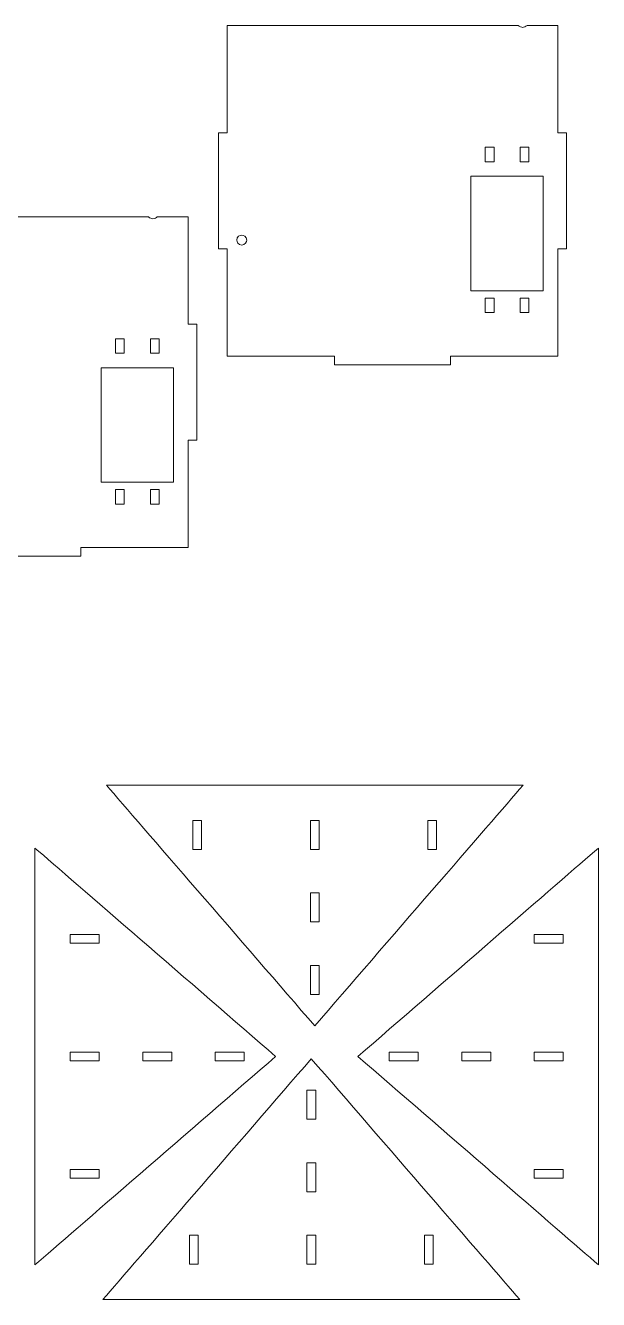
# Model space of a CAD drawing. Header units: millimetres. Extents: x -5059 to 5976, y -2595 to 3315.
# Drawn here: x -3213 to -2818, y -1064 to -186 of the extents above; entities that cross this region are included whole.
import ezdxf

# ---------------------------------------------------------------- set-up
doc = ezdxf.new("R2010")
doc.units = ezdxf.units.MM
doc.header["$MEASUREMENT"] = 0
doc.layers.add('Layer 1', color=7, linetype='Continuous')
doc.layers.add('Make2D$visible$lines', color=7, linetype='Continuous')

msp = doc.modelspace()

# ---------------------------------------------------------------- linework, layer by layer
at = {"layer": 'Layer 1', "color": 18, "lineweight": 9}
for points in [[(-2873.118, -185.6198), (-2939.9911, -185.6198), (-3040.3008, -185.6198), (-3073.7374, -185.6198)], [(-3073.7374, -185.6198), (-3073.7374, -210.2865), (-3073.7374, -247.2865), (-3073.7374, -259.6198)], [(-2873.118, -185.6198), (-2872.274, -186.4865), (-2870.6422, -186.9198), (-2870.0374, -186.9198)], [(-2866.9568, -185.6198), (-2867.8008, -186.4865), (-2869.4325, -186.9198), (-2870.0374, -186.9198)], [(-2845.7374, -185.6198), (-2852.8105, -185.6198), (-2863.4202, -185.6198), (-2866.9568, -185.6198)], [(-2845.7374, -259.6198), (-2845.7374, -234.9531), (-2845.7374, -197.9531), (-2845.7374, -185.6198)], [(-3079.7374, -259.6198), (-3077.7374, -259.6198), (-3074.7374, -259.6198), (-3073.7374, -259.6198)], [(-3079.7374, -339.6198), (-3079.7374, -312.9531), (-3079.7374, -272.9531), (-3079.7374, -259.6198)], [(-2845.7374, -259.6198), (-2843.7374, -259.6198), (-2840.7374, -259.6198), (-2839.7374, -259.6198)], [(-2839.7374, -259.6198), (-2839.7374, -286.2865), (-2839.7374, -326.2865), (-2839.7374, -339.6198)], [(-2889.7374, -269.6198), (-2891.7374, -269.6198), (-2894.7374, -269.6198), (-2895.7374, -269.6198)], [(-2895.7374, -269.6198), (-2895.7374, -272.9531), (-2895.7374, -277.9531), (-2895.7374, -279.6198)], [(-2889.7374, -279.6198), (-2889.7374, -276.2865), (-2889.7374, -271.2865), (-2889.7374, -269.6198)], [(-2865.7374, -269.6198), (-2867.7374, -269.6198), (-2870.7374, -269.6198), (-2871.7374, -269.6198)], [(-2871.7374, -269.6198), (-2871.7374, -272.9531), (-2871.7374, -277.9531), (-2871.7374, -279.6198)], [(-2865.7374, -279.6198), (-2865.7374, -276.2865), (-2865.7374, -271.2865), (-2865.7374, -269.6198)], [(-2895.7374, -279.6198), (-2893.7374, -279.6198), (-2890.7374, -279.6198), (-2889.7374, -279.6198)], [(-2871.7374, -279.6198), (-2869.7374, -279.6198), (-2866.7374, -279.6198), (-2865.7374, -279.6198)], [(-2855.7374, -289.6198), (-2872.404, -289.6198), (-2897.404, -289.6198), (-2905.7374, -289.6198)], [(-2905.7374, -289.6198), (-2905.7374, -315.9531), (-2905.7374, -355.4531), (-2905.7374, -368.6198)], [(-2855.7374, -368.6198), (-2855.7374, -342.2865), (-2855.7374, -302.7865), (-2855.7374, -289.6198)], [(-3128.1657, -317.5976), (-3195.0388, -317.5976), (-3295.3485, -317.5976), (-3328.7851, -317.5976)], [(-3100.7851, -317.5976), (-3107.8582, -317.5976), (-3118.4679, -317.5976), (-3122.0045, -317.5976)], [(-3100.7851, -391.5976), (-3100.7851, -366.9309), (-3100.7851, -329.9309), (-3100.7851, -317.5976)], [(-3073.7374, -339.6198), (-3075.7374, -339.6198), (-3078.7374, -339.6198), (-3079.7374, -339.6198)], [(-3073.7374, -339.6198), (-3073.7374, -364.2865), (-3073.7374, -401.2865), (-3073.7374, -413.6198)], [(-2839.7374, -339.6198), (-2841.7374, -339.6198), (-2844.7374, -339.6198), (-2845.7374, -339.6198)], [(-2845.7374, -413.6198), (-2845.7374, -388.9531), (-2845.7374, -351.9531), (-2845.7374, -339.6198)], [(-2905.7374, -368.6198), (-2889.0707, -368.6198), (-2864.0707, -368.6198), (-2855.7374, -368.6198)], [(-2889.7374, -373.6198), (-2891.7374, -373.6198), (-2894.7374, -373.6198), (-2895.7374, -373.6198)], [(-2895.7374, -373.6198), (-2895.7374, -376.9531), (-2895.7374, -381.9531), (-2895.7374, -383.6198)], [(-2889.7374, -383.6198), (-2889.7374, -380.2865), (-2889.7374, -375.2865), (-2889.7374, -373.6198)], [(-2865.7374, -373.6198), (-2867.7374, -373.6198), (-2870.7374, -373.6198), (-2871.7374, -373.6198)], [(-2871.7374, -373.6198), (-2871.7374, -376.9531), (-2871.7374, -381.9531), (-2871.7374, -383.6198)], [(-2865.7374, -383.6198), (-2865.7374, -380.2865), (-2865.7374, -375.2865), (-2865.7374, -373.6198)], [(-2895.7374, -383.6198), (-2893.7374, -383.6198), (-2890.7374, -383.6198), (-2889.7374, -383.6198)], [(-2871.7374, -383.6198), (-2869.7374, -383.6198), (-2866.7374, -383.6198), (-2865.7374, -383.6198)], [(-3100.7851, -391.5976), (-3098.7851, -391.5976), (-3095.7851, -391.5976), (-3094.7851, -391.5976)], [(-3094.7851, -391.5976), (-3094.7851, -418.2642), (-3094.7851, -458.2642), (-3094.7851, -471.5976)], [(-3144.7851, -401.5976), (-3146.7851, -401.5976), (-3149.7851, -401.5976), (-3150.7851, -401.5976)], [(-3150.7851, -401.5976), (-3150.7851, -404.9309), (-3150.7851, -409.9309), (-3150.7851, -411.5976)], [(-3144.7851, -411.5976), (-3144.7851, -408.2642), (-3144.7851, -403.2642), (-3144.7851, -401.5976)], [(-3120.7851, -401.5976), (-3122.7851, -401.5976), (-3125.7851, -401.5976), (-3126.7851, -401.5976)], [(-3126.7851, -401.5976), (-3126.7851, -404.9309), (-3126.7851, -409.9309), (-3126.7851, -411.5976)], [(-3120.7851, -411.5976), (-3120.7851, -408.2642), (-3120.7851, -403.2642), (-3120.7851, -401.5976)], [(-3150.7851, -411.5976), (-3148.7851, -411.5976), (-3145.7851, -411.5976), (-3144.7851, -411.5976)], [(-3126.7851, -411.5976), (-3124.7851, -411.5976), (-3121.7851, -411.5976), (-3120.7851, -411.5976)], [(-3110.7851, -421.5976), (-3127.4518, -421.5976), (-3152.4518, -421.5976), (-3160.7851, -421.5976)], [(-3160.7851, -421.5976), (-3160.7851, -447.9309), (-3160.7851, -487.4309), (-3160.7851, -500.5976)], [(-3110.7851, -500.5976), (-3110.7851, -474.2642), (-3110.7851, -434.7642), (-3110.7851, -421.5976)], [(-3073.7374, -413.6198), (-3049.0707, -413.6198), (-3012.0707, -413.6198), (-2999.7374, -413.6198)], [(-2999.7374, -419.6198), (-2999.7374, -417.6198), (-2999.7374, -414.6198), (-2999.7374, -413.6198)], [(-2919.7374, -419.6198), (-2946.404, -419.6198), (-2986.404, -419.6198), (-2999.7374, -419.6198)], [(-2919.7374, -413.6198), (-2919.7374, -415.6198), (-2919.7374, -418.6198), (-2919.7374, -419.6198)], [(-2919.7374, -413.6198), (-2895.0707, -413.6198), (-2858.0707, -413.6198), (-2845.7374, -413.6198)], [(-3094.7851, -471.5976), (-3096.7851, -471.5976), (-3099.7851, -471.5976), (-3100.7851, -471.5976)], [(-3100.7851, -545.5976), (-3100.7851, -520.9309), (-3100.7851, -483.9309), (-3100.7851, -471.5976)], [(-3160.7851, -500.5976), (-3144.1184, -500.5976), (-3119.1184, -500.5976), (-3110.7851, -500.5976)], [(-3144.7851, -505.5976), (-3146.7851, -505.5976), (-3149.7851, -505.5976), (-3150.7851, -505.5976)], [(-3150.7851, -505.5976), (-3150.7851, -508.9309), (-3150.7851, -513.9309), (-3150.7851, -515.5976)], [(-3144.7851, -515.5976), (-3144.7851, -512.2642), (-3144.7851, -507.2642), (-3144.7851, -505.5976)], [(-3120.7851, -505.5976), (-3122.7851, -505.5976), (-3125.7851, -505.5976), (-3126.7851, -505.5976)], [(-3126.7851, -505.5976), (-3126.7851, -508.9309), (-3126.7851, -513.9309), (-3126.7851, -515.5976)], [(-3120.7851, -515.5976), (-3120.7851, -512.2642), (-3120.7851, -507.2642), (-3120.7851, -505.5976)], [(-3150.7851, -515.5976), (-3148.7851, -515.5976), (-3145.7851, -515.5976), (-3144.7851, -515.5976)], [(-3126.7851, -515.5976), (-3124.7851, -515.5976), (-3121.7851, -515.5976), (-3120.7851, -515.5976)], [(-3174.7851, -551.5976), (-3201.4518, -551.5976), (-3241.4518, -551.5976), (-3254.7851, -551.5976)], [(-3174.7851, -545.5976), (-3174.7851, -547.5976), (-3174.7851, -550.5976), (-3174.7851, -551.5976)], [(-3174.7851, -545.5976), (-3150.1184, -545.5976), (-3113.1184, -545.5976), (-3100.7851, -545.5976)]]:
    msp.add_open_spline(points, degree=3, dxfattribs=at)
for points in [[(-3128.1657, -317.5976), (-3127.3217, -318.4642), (-3125.6899, -318.8976), (-3125.0851, -318.8976), (-3125.0851, -318.8976), (-3123.8754, -318.8976), (-3122.4265, -318.0309), (-3122.0045, -317.5976)], [(-3063.7374, -337.1198), (-3066.0707, -337.1198), (-3067.2374, -334.7865), (-3067.2374, -333.6198), (-3067.2374, -333.6198), (-3067.2374, -331.2865), (-3064.904, -330.1198), (-3063.7374, -330.1198)], [(-3063.7374, -337.1198), (-3061.404, -337.1198), (-3060.2374, -334.7865), (-3060.2374, -333.6198), (-3060.2374, -333.6198), (-3060.2374, -331.2865), (-3062.5707, -330.1198), (-3063.7374, -330.1198)]]:
    msp.add_open_spline(points, degree=3, knots=[0, 0, 0, 0, 0.33333333, 0.33333333, 0.33333333, 0.33333333, 1, 1, 1, 1], dxfattribs=at)
at = {"layer": 'Make2D$visible$lines', "color": 18, "lineweight": 9}
for points in [[(-3157.1316, -709.4452), (-3061.3163, -709.4452), (-2917.5933, -709.4452), (-2869.6857, -709.4452)], [(-3013.4086, -875.4452), (-3061.3163, -820.1119), (-3133.1778, -737.1119), (-3157.1316, -709.4452)], [(-3013.4086, -875.4452), (-2965.501, -820.1119), (-2893.6395, -737.1119), (-2869.6857, -709.4452)], [(-3097.4086, -733.7452), (-3095.4086, -733.7452), (-3092.4086, -733.7452), (-3091.4086, -733.7452)], [(-3097.4086, -753.7452), (-3097.4086, -747.0786), (-3097.4086, -737.0786), (-3097.4086, -733.7452)], [(-3091.4086, -733.7452), (-3091.4086, -740.4119), (-3091.4086, -750.4119), (-3091.4086, -753.7452)], [(-3016.4086, -753.7452), (-3016.4086, -747.0786), (-3016.4086, -737.0786), (-3016.4086, -733.7452)], [(-3016.4086, -733.7452), (-3014.4086, -733.7452), (-3011.4086, -733.7452), (-3010.4086, -733.7452)], [(-3010.4086, -733.7452), (-3010.4086, -740.4119), (-3010.4086, -750.4119), (-3010.4086, -753.7452)], [(-2935.4086, -733.7452), (-2933.4086, -733.7452), (-2930.4086, -733.7452), (-2929.4086, -733.7452)], [(-2935.4086, -753.7452), (-2935.4086, -747.0786), (-2935.4086, -737.0786), (-2935.4086, -733.7452)], [(-2929.4086, -733.7452), (-2929.4086, -740.4119), (-2929.4086, -750.4119), (-2929.4086, -753.7452)], [(-3206.3681, -752.8197), (-3206.3681, -848.635), (-3206.3681, -992.3579), (-3206.3681, -1040.2656)], [(-3040.3681, -896.5426), (-3095.7014, -848.635), (-3178.7014, -776.7735), (-3206.3681, -752.8197)], [(-3091.4086, -753.7452), (-3093.4086, -753.7452), (-3096.4086, -753.7452), (-3097.4086, -753.7452)], [(-3010.4086, -753.7452), (-3012.4086, -753.7452), (-3015.4086, -753.7452), (-3016.4086, -753.7452)], [(-2983.653, -896.5426), (-2928.3197, -848.635), (-2845.3197, -776.7735), (-2817.653, -752.8197)], [(-2929.4086, -753.7452), (-2931.4086, -753.7452), (-2934.4086, -753.7452), (-2935.4086, -753.7452)], [(-2817.653, -752.8197), (-2817.653, -848.635), (-2817.653, -992.3579), (-2817.653, -1040.2656)], [(-3016.4086, -803.7452), (-3016.4086, -797.0786), (-3016.4086, -787.0786), (-3016.4086, -783.7452)], [(-3016.4086, -783.7452), (-3014.4086, -783.7452), (-3011.4086, -783.7452), (-3010.4086, -783.7452)], [(-3010.4086, -783.7452), (-3010.4086, -790.4119), (-3010.4086, -800.4119), (-3010.4086, -803.7452)], [(-3010.4086, -803.7452), (-3012.4086, -803.7452), (-3015.4086, -803.7452), (-3016.4086, -803.7452)], [(-3182.0681, -812.5426), (-3182.0681, -814.5426), (-3182.0681, -817.5426), (-3182.0681, -818.5426)], [(-3162.0681, -812.5426), (-3168.7347, -812.5426), (-3178.7347, -812.5426), (-3182.0681, -812.5426)], [(-3162.0681, -818.5426), (-3162.0681, -816.5426), (-3162.0681, -813.5426), (-3162.0681, -812.5426)], [(-2861.953, -818.5426), (-2861.953, -816.5426), (-2861.953, -813.5426), (-2861.953, -812.5426)], [(-2861.953, -812.5426), (-2855.2864, -812.5426), (-2845.2864, -812.5426), (-2841.953, -812.5426)], [(-2841.953, -812.5426), (-2841.953, -814.5426), (-2841.953, -817.5426), (-2841.953, -818.5426)], [(-3182.0681, -818.5426), (-3175.4014, -818.5426), (-3165.4014, -818.5426), (-3162.0681, -818.5426)], [(-2841.953, -818.5426), (-2848.6197, -818.5426), (-2858.6197, -818.5426), (-2861.953, -818.5426)], [(-3016.4086, -853.7452), (-3016.4086, -847.0786), (-3016.4086, -837.0786), (-3016.4086, -833.7452)], [(-3016.4086, -833.7452), (-3014.4086, -833.7452), (-3011.4086, -833.7452), (-3010.4086, -833.7452)], [(-3010.4086, -833.7452), (-3010.4086, -840.4119), (-3010.4086, -850.4119), (-3010.4086, -853.7452)], [(-3010.4086, -853.7452), (-3012.4086, -853.7452), (-3015.4086, -853.7452), (-3016.4086, -853.7452)], [(-3162.0681, -893.5426), (-3168.7347, -893.5426), (-3178.7347, -893.5426), (-3182.0681, -893.5426)], [(-3182.0681, -893.5426), (-3182.0681, -895.5426), (-3182.0681, -898.5426), (-3182.0681, -899.5426)], [(-3162.0681, -899.5426), (-3162.0681, -897.5426), (-3162.0681, -894.5426), (-3162.0681, -893.5426)], [(-3112.0681, -893.5426), (-3118.7347, -893.5426), (-3128.7347, -893.5426), (-3132.0681, -893.5426)], [(-3132.0681, -893.5426), (-3132.0681, -895.5426), (-3132.0681, -898.5426), (-3132.0681, -899.5426)], [(-3112.0681, -899.5426), (-3112.0681, -897.5426), (-3112.0681, -894.5426), (-3112.0681, -893.5426)], [(-3062.0681, -893.5426), (-3068.7347, -893.5426), (-3078.7347, -893.5426), (-3082.0681, -893.5426)], [(-3082.0681, -893.5426), (-3082.0681, -895.5426), (-3082.0681, -898.5426), (-3082.0681, -899.5426)], [(-3062.0681, -899.5426), (-3062.0681, -897.5426), (-3062.0681, -894.5426), (-3062.0681, -893.5426)], [(-2961.953, -899.5426), (-2961.953, -897.5426), (-2961.953, -894.5426), (-2961.953, -893.5426)], [(-2961.953, -893.5426), (-2955.2864, -893.5426), (-2945.2864, -893.5426), (-2941.953, -893.5426)], [(-2941.953, -893.5426), (-2941.953, -895.5426), (-2941.953, -898.5426), (-2941.953, -899.5426)], [(-2911.953, -899.5426), (-2911.953, -897.5426), (-2911.953, -894.5426), (-2911.953, -893.5426)], [(-2911.953, -893.5426), (-2905.2864, -893.5426), (-2895.2864, -893.5426), (-2891.953, -893.5426)], [(-2891.953, -893.5426), (-2891.953, -895.5426), (-2891.953, -898.5426), (-2891.953, -899.5426)], [(-2861.953, -899.5426), (-2861.953, -897.5426), (-2861.953, -894.5426), (-2861.953, -893.5426)], [(-2861.953, -893.5426), (-2855.2864, -893.5426), (-2845.2864, -893.5426), (-2841.953, -893.5426)], [(-2841.953, -893.5426), (-2841.953, -895.5426), (-2841.953, -898.5426), (-2841.953, -899.5426)], [(-3040.3681, -896.5426), (-3095.7014, -944.4503), (-3178.7014, -1016.3117), (-3206.3681, -1040.2656)], [(-3182.0681, -899.5426), (-3175.4014, -899.5426), (-3165.4014, -899.5426), (-3162.0681, -899.5426)], [(-3015.7629, -898.1635), (-3063.6706, -953.4969), (-3135.532, -1036.4969), (-3159.4859, -1064.1635)], [(-3132.0681, -899.5426), (-3125.4014, -899.5426), (-3115.4014, -899.5426), (-3112.0681, -899.5426)], [(-3082.0681, -899.5426), (-3075.4014, -899.5426), (-3065.4014, -899.5426), (-3062.0681, -899.5426)], [(-3015.7629, -898.1635), (-2967.8553, -953.4969), (-2895.9938, -1036.4969), (-2872.04, -1064.1635)], [(-2983.653, -896.5426), (-2928.3197, -944.4503), (-2845.3197, -1016.3117), (-2817.653, -1040.2656)], [(-2941.953, -899.5426), (-2948.6197, -899.5426), (-2958.6197, -899.5426), (-2961.953, -899.5426)], [(-2891.953, -899.5426), (-2898.6197, -899.5426), (-2908.6197, -899.5426), (-2911.953, -899.5426)], [(-2841.953, -899.5426), (-2848.6197, -899.5426), (-2858.6197, -899.5426), (-2861.953, -899.5426)], [(-3012.7629, -919.8635), (-3014.7629, -919.8635), (-3017.7629, -919.8635), (-3018.7629, -919.8635)], [(-3018.7629, -919.8635), (-3018.7629, -926.5302), (-3018.7629, -936.5302), (-3018.7629, -939.8635)], [(-3012.7629, -939.8635), (-3012.7629, -933.1969), (-3012.7629, -923.1969), (-3012.7629, -919.8635)], [(-3018.7629, -939.8635), (-3016.7629, -939.8635), (-3013.7629, -939.8635), (-3012.7629, -939.8635)], [(-3182.0681, -974.5426), (-3182.0681, -976.5426), (-3182.0681, -979.5426), (-3182.0681, -980.5426)], [(-3162.0681, -974.5426), (-3168.7347, -974.5426), (-3178.7347, -974.5426), (-3182.0681, -974.5426)], [(-3162.0681, -980.5426), (-3162.0681, -978.5426), (-3162.0681, -975.5426), (-3162.0681, -974.5426)], [(-3012.7629, -969.8635), (-3014.7629, -969.8635), (-3017.7629, -969.8635), (-3018.7629, -969.8635)], [(-3018.7629, -969.8635), (-3018.7629, -976.5302), (-3018.7629, -986.5302), (-3018.7629, -989.8635)], [(-3012.7629, -989.8635), (-3012.7629, -983.1969), (-3012.7629, -973.1969), (-3012.7629, -969.8635)], [(-2861.953, -980.5426), (-2861.953, -978.5426), (-2861.953, -975.5426), (-2861.953, -974.5426)], [(-2861.953, -974.5426), (-2855.2864, -974.5426), (-2845.2864, -974.5426), (-2841.953, -974.5426)], [(-2841.953, -974.5426), (-2841.953, -976.5426), (-2841.953, -979.5426), (-2841.953, -980.5426)], [(-3182.0681, -980.5426), (-3175.4014, -980.5426), (-3165.4014, -980.5426), (-3162.0681, -980.5426)], [(-2841.953, -980.5426), (-2848.6197, -980.5426), (-2858.6197, -980.5426), (-2861.953, -980.5426)], [(-3018.7629, -989.8635), (-3016.7629, -989.8635), (-3013.7629, -989.8635), (-3012.7629, -989.8635)], [(-3093.7629, -1019.8635), (-3095.7629, -1019.8635), (-3098.7629, -1019.8635), (-3099.7629, -1019.8635)], [(-3099.7629, -1019.8635), (-3099.7629, -1026.5302), (-3099.7629, -1036.5302), (-3099.7629, -1039.8635)], [(-3093.7629, -1039.8635), (-3093.7629, -1033.1969), (-3093.7629, -1023.1969), (-3093.7629, -1019.8635)], [(-3012.7629, -1019.8635), (-3014.7629, -1019.8635), (-3017.7629, -1019.8635), (-3018.7629, -1019.8635)], [(-3018.7629, -1019.8635), (-3018.7629, -1026.5302), (-3018.7629, -1036.5302), (-3018.7629, -1039.8635)], [(-3012.7629, -1039.8635), (-3012.7629, -1033.1969), (-3012.7629, -1023.1969), (-3012.7629, -1019.8635)], [(-2931.7629, -1019.8635), (-2933.7629, -1019.8635), (-2936.7629, -1019.8635), (-2937.7629, -1019.8635)], [(-2937.7629, -1019.8635), (-2937.7629, -1026.5302), (-2937.7629, -1036.5302), (-2937.7629, -1039.8635)], [(-2931.7629, -1039.8635), (-2931.7629, -1033.1969), (-2931.7629, -1023.1969), (-2931.7629, -1019.8635)], [(-3099.7629, -1039.8635), (-3097.7629, -1039.8635), (-3094.7629, -1039.8635), (-3093.7629, -1039.8635)], [(-3018.7629, -1039.8635), (-3016.7629, -1039.8635), (-3013.7629, -1039.8635), (-3012.7629, -1039.8635)], [(-2937.7629, -1039.8635), (-2935.7629, -1039.8635), (-2932.7629, -1039.8635), (-2931.7629, -1039.8635)], [(-3159.4859, -1064.1635), (-3063.6706, -1064.1635), (-2919.9476, -1064.1635), (-2872.04, -1064.1635)]]:
    msp.add_open_spline(points, degree=3, dxfattribs=at)

doc.saveas('drawing.dxf')
